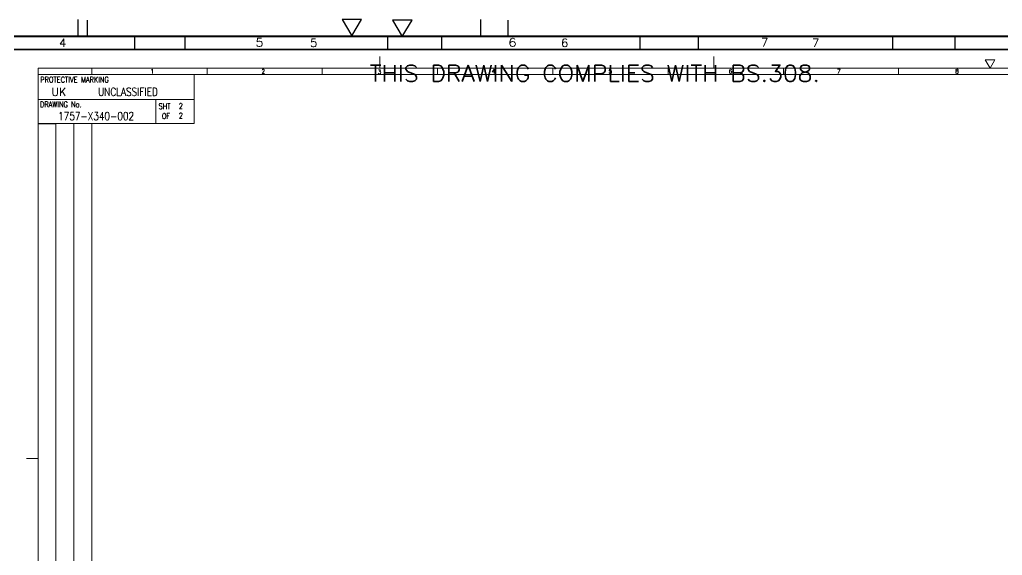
# Model space of a CAD drawing. Header units: millimetres. Extents: x -512 to 1189, y -10 to 841.
# Drawn here: x 302.6 to 604.1, y 427.8 to 592 of the extents above; entities that cross this region are included whole.
import ezdxf
from ezdxf.enums import TextEntityAlignment as Align

# ---------------------------------------------------------------- set-up
doc = ezdxf.new("R2010")
doc.units = ezdxf.units.MM
for name, color, linetype, lineweight in [('5', 7, 'Continuous', 25), ('FRAME', 7, 'Continuous', 25), ('FRAME TEXT (THICK)', 7, 'Continuous', 35), ('gen - FRAME', 7, 'Continuous', 9), ('gen - FRAME TEXT (THICK)', 7, 'Continuous', 25), ('gen - FRAME TEXT (THIN)', 7, 'Continuous', 9), ('PTEXT', 1, 'Continuous', 25)]:
    doc.layers.add(name, color=color, linetype=linetype, lineweight=lineweight)
doc.layers.add('BORDER', color=7, linetype='Continuous')
doc.layers.add('PS', color=3, linetype='Continuous')
doc.styles.add('AWE FONT', font='awe-font.shx', dxfattribs={"width": 0.8})
doc.styles.add('ROMANS', font='ROMANS.shx', dxfattribs={"height": 3.5})

# ---------------------------------------------------------------- blocks, each defined once
blk = doc.blocks.new('SB-A1_991-5.2(block)')
at = {"layer": 'FRAME'}
for p, q in [((323.49, 586.88), (323.49, 591.88)), ((422.99, 591.88), (417.03, 591.88)), ((417.03, 591.88), (419.99, 586.88)), ((419.99, 586.88), (422.99, 591.88)), ((452.49, 586.88), (452.49, 591.88)), ((10.34, 586.88), (829.85, 586.88)), ((353.37, 582.88), (353.37, 586.88)), ((432.12, 582.88), (432.12, 586.88)), ((510.87, 582.88), (510.87, 586.88)), ((589.61, 582.88), (589.61, 586.88)), ((10.34, 582.88), (825.85, 582.88))]:
    blk.add_line(p, q, dxfattribs=at)
at = {"layer": 'FRAME', "style": 'ROMANS'}
for s, p in [('4', (314.72, 583.63)), ('5', (391.72, 583.63)), ('6', (468.72, 583.63)), ('7', (545.72, 583.63))]:
    blk.add_text(s, height=2.54, dxfattribs=at).set_placement(p)
at = {"layer": 'FRAME', "style": 'ROMANS', "width": 0.8, "flags": 8}
for tag, p in [('SHEET NUMBER 1', (93.45, 565.51)), ('NUMBER OF SHEETS 1', (93.2, 560.6)), ('SHEET NUMBER 2', (817.61, 16.98)), ('NUMBER OF SHEETS 2', (817.61, 10.96))]:
    blk.add_attdef(tag, p, '', height=3.5, dxfattribs=at)
at = {"layer": 'FRAME', "style": 'AWE FONT', "width": 0.8}
for tag, p in [('USED ON 01 - PREFIX', (24.16, 539.71)), ('USED ON 01 - DRG NUMBER', (24.77, 533.63)), ('USED ON 02 - PREFIX', (24.16, 524.71)), ('USED ON 02 - DRG NUMBER', (24.77, 518.63)), ('USED ON 03 - PREFIX', (24.16, 509.71)), ('USED ON 03 - DRG NUMBER', (24.77, 503.63)), ('USED ON 04 - PREFIX', (24.16, 494.71)), ('USED ON 04 - DRG NUMBER', (24.77, 488.63)), ('USED ON 05 - PREFIX', (24.16, 479.71)), ('USED ON 05 - DRG NUMBER', (24.77, 473.63)), ('USED ON 06 - PREFIX', (24.16, 464.71)), ('USED ON 06 - DRG NUMBER', (24.77, 458.63)), ('USED ON 07 - PREFIX', (24.16, 449.71)), ('USED ON 07 - DRG NUMBER', (24.77, 443.63)), ('USED ON 08 - PREFIX', (24.16, 434.71)), ('USED ON 08 - DRG NUMBER', (24.77, 428.63)), ('USED ON 09 - PREFIX', (24.16, 419.71)), ('USED ON 09 - DRG NUMBER', (24.77, 413.63)), ('USED ON 10 - PREFIX', (25.49, 404.71)), ('USED ON 10 - DRG NUMBER', (26.1, 398.63)), ('USED ON 11 - PREFIX', (25.49, 389.71)), ('USED ON 11 - DRG NUMBER', (26.1, 383.63)), ('USED ON 12 - PREFIX', (25.49, 374.71)), ('USED ON 12 - DRG NUMBER', (26.1, 368.63)), ('USED ON 13 - PREFIX', (25.49, 359.71)), ('USED ON 13 - DRG NUMBER', (26.1, 353.63)), ('USED ON 14 - PREFIX', (24.16, 344.71)), ('USED ON 14 - DRG NUMBER', (24.77, 338.63)), ('USED ON 15 - PREFIX', (24.16, 329.71)), ('USED ON 15 - DRG NUMBER', (24.77, 323.63)), ('USED ON 16 - PREFIX', (25.49, 314.71)), ('USED ON 16 - DRG NUMBER', (26.1, 308.63)), ('USED ON 17 - PREFIX', (25.49, 299.71)), ('USED ON 17 - DRG NUMBER', (26.1, 293.63)), ('USED ON 18 - PREFIX', (25.49, 284.71)), ('USED ON 18 - DRG NUMBER', (26.1, 278.63))]:
    blk.add_attdef(tag, text='', height=3.5, dxfattribs=at).set_placement(p, align=Align.CENTER)
at = {"layer": 'FRAME', "style": 'ROMANS', "flags": 8}
blk.add_attdef('COPYRIGHT YEAR', (14.77, 220.4), '', height=2.5, rotation=90, dxfattribs=at)
at = {"layer": 'FRAME', "style": 'ROMANS', "width": 0.8, "flags": 8}
blk.add_attdef('DRAWING OFFICE REF', text='', height=3.5, rotation=90, dxfattribs=at).set_placement((31.75, 138.01), align=Align.CENTER)
for tag, p, height in [('TEMPORY CAD REF', (7.22, 91.04), 3), ('CERTIFIED', (17.06, 35.3), 3.5), ('CHECKED', (26.64, 35.29), 3.5), ('DRAWN', (35.69, 35.29), 3.5)]:
    blk.add_attdef(tag, p, '', height=height, rotation=90, dxfattribs=at)
at = {"layer": 'FRAME', "style": 'ROMANS', "flags": 8}
blk.add_attdef('DRAWING OFFICE ID', (25.12, 108.1), '', height=3.5, dxfattribs=at)
for tag, p in [('DRAWING OFFICE LOCATION', (24.16, 100.91)), ('ESTABLISHMENT (A OR B)', (28.73, 94))]:
    blk.add_attdef(tag, text='', height=3.5, dxfattribs=at).set_placement(p, align=Align.CENTER)
at = {"layer": 'FRAME', "flags": 8}
for tag, style, width, p in [('ISSUE 7', 'ROMANS', 0.8, (421.55, 62.83)), ('CHANGE NO 7', 'ROMANS', 0.7, (378.37, 62.72)), ('DATE 7', 'ROMANS', 0.7, (440.57, 62.72)), ('SUB-CONTRACTOR', 'ROMANS', 0.8, (627.43, 57.19)), ('CHANGE NO 6', 'ROMANS', 0.7, (378.52, 55.15)), ('ISSUE 6', 'ROMANS', 0.8, (421.7, 55.25)), ('DATE 6', 'ROMANS', 0.7, (440.72, 55.15)), ('CHANGE NO 5', 'ROMANS', 0.7, (378.8, 47.86)), ('ISSUE 5', 'ROMANS', 0.8, (421.98, 47.97)), ('DATE 5', 'ROMANS', 0.7, (441, 47.86)), ('MATERIAL', 'ROMANS', 0.8, (484.43, 50.39)), ('TOLERANCE', 'AWE FONT', 0.8, (550.52, 50.25)), ('RESPONSIBLE AUTHORITY', 'ROMANS', 0.8, (627.43, 43.52)), ('CHANGE NO 4', 'ROMANS', 0.7, (378.94, 40.57)), ('ISSUE 4', 'ROMANS', 0.8, (422.12, 40.67)), ('DATE 4', 'ROMANS', 0.7, (441.15, 40.57)), ('CHANGE NO 3', 'ROMANS', 0.7, (378.37, 32.86)), ('ISSUE 3', 'ROMANS', 0.8, (421.55, 32.96)), ('DATE 3', 'ROMANS', 0.7, (440.57, 32.86)), ('DIMS IN', 'ROMANS', 0.8, (532.42, 27.59)), ('SCALE', 'ROMANS', 0.8, (565.9, 27.71)), ('CHANGE NO 2', 'ROMANS', 0.7, (378.37, 25.71)), ('ISSUE 2', 'ROMANS', 0.8, (421.55, 25.82)), ('DATE 2', 'ROMANS', 0.7, (440.57, 25.71)), ('PROTECTIVE FINISH', 'ROMANS', 0.8, (487.19, 21.72)), ('CHANGE NO 1', 'ROMANS', 0.7, (378.37, 18)), ('ISSUE 1', 'ROMANS', 0.8, (421.06, 18.23)), ('DATE 1', 'ROMANS', 0.7, (440.57, 18)), ('SURFACE TEXTURE', 'ROMANS', 0.8, (551.88, 12.04))]:
    blk.add_attdef(tag, text='', height=3.5, dxfattribs=dict(at, style=style, width=width)).set_placement(p, align=Align.CENTER)
at = {"layer": 'FRAME', "style": 'ROMANS', "width": 0.65, "flags": 8}
blk.add_attdef('CAD REF', text='', height=3.5, dxfattribs=at).set_placement((823.81, 60.71), align=Align.RIGHT)
at = {"layer": 'FRAME TEXT (THICK)', "style": 'ROMANS', "flags": 8}
for tag, width, p in [('PROTECTIVE MARKING 1', 0.75, (70.53, 574.02)), ('DRAWING NUMBER 1', 0.8, (55.49, 561.95)), ('TITLE 1', 0.7, (779.89, 43.66)), ('TITLE 2', 0.7, (780.64, 40.72)), ('TITLE 3', 0.7, (780.64, 36.34)), ('PROTECTIVE MARKING 2', 0.8, (791.28, 24.86)), ('DRAWING NUMBER 2', 0.8, (777.78, 12.73))]:
    blk.add_attdef(tag, text='', height=5, dxfattribs=dict(at, width=width)).set_placement(p, align=Align.CENTER)
at = {"layer": 'FRAME TEXT (THICK)', "style": 'ROMANS', "width": 0.65, "flags": 8}
for tag, p in [('SERVICE CODE(S) 1', (686.54, 64.51)), ('BUILDING(S) COVERED 1', (720.29, 64.51)), ('SERVICE CODE(S) 2', (686.89, 57.14)), ('BUILDING(S) COVERED 2', (720.64, 57.14)), ('SERVICE CODE(S) 3', (686.89, 49.76)), ('BUILDING(S) COVERED 3', (720.64, 49.76)), ('SERVICE CODE(S) 4', (686.94, 42.39)), ('BUILDING(S) COVERED 4', (720.69, 42.39)), ('SERVICE CODE(S) 5', (686.89, 35.01)), ('BUILDING(S) COVERED 5', (720.64, 35.01)), ('SERVICE CODE(S) 6', (686.89, 27.64)), ('BUILDING(S) COVERED 6', (720.64, 27.64)), ('SERVICE CODE(S) 7', (686.89, 20.26)), ('BUILDING(S) COVERED 7', (720.64, 20.26)), ('SERVICE CODE(S) 8', (686.89, 12.89)), ('BUILDING(S) COVERED 8', (720.64, 12.89))]:
    blk.add_attdef(tag, text='', height=3.5, dxfattribs=at).set_placement(p, align=Align.MIDDLE_CENTER)
blk = doc.blocks.new('Border A1')
at = {"layer": 'PS', "linetype": 'Continuous'}
for p, q in [((320.5, 592), (320.5, 587)), ((401.53, 592), (404.5, 587)), ((407.5, 592), (401.53, 592)), ((404.5, 587), (407.5, 592)), ((444, 592), (444, 587)), ((8, 587), (832, 587)), ((338, 583), (338, 587)), ((415.5, 587), (415.5, 583)), ((493, 583), (493, 587)), ((570.5, 583), (570.5, 587)), ((8, 583), (832, 583))]:
    blk.add_line(p, q, dxfattribs=at)
at = {"layer": 'PTEXT', "color": 7, "linetype": 'Continuous', "style": 'ROMANS'}
for s, width, p in [('5', 1.110236, (375, 583.75)), ('6', 1.181102, (452.5, 583.75)), ('7', 1.059055, (530, 583.75))]:
    blk.add_text(s, height=2.54, dxfattribs=dict(at, width=width)).set_placement(p)
at = {"layer": 'PTEXT', "color": 141, "linetype": 'Continuous', "style": 'ROMANS', "width": 1.043307}
blk.add_text('THIS DRAWING COMPLIES WITH BS.308.', height=5.08, dxfattribs=at).set_placement((410, 573))
at = {"layer": 'PTEXT', "color": 141, "style": 'ROMANS', "width": 0.8, "flags": 8}
for tag, p in [('U/L_CLASS', (75.5, 569)), ('TITLE_1', (758.5, 50)), ('TITLE_2', (758.5, 47)), ('TITLE_3', (758.5, 42)), ('L/R_CLASS', (758.5, 23))]:
    blk.add_attdef(tag, text='', height=5, dxfattribs=at).set_placement(p, align=Align.CENTER)
for tag, p in [('U/L_HR', (75, 557)), ('L/R_HR', (753, 10))]:
    blk.add_attdef(tag, p, '', height=7, dxfattribs=at)
at = {"layer": 'PTEXT', "color": 3, "style": 'ROMANS', "width": 0.8, "flags": 8}
for tag, p in [('U/L_SHTNO', (139, 562.5)), ('U/L_NOSHT', (139, 555)), ('BLDG', (17.17, 89.39)), ('EST', (23.24, 83.64)), ('ISSUE9', (119, 74)), ('ISSUE8', (119, 67)), ('CERTIFIED', (18.21, 65.24)), ('ISSUE7', (119, 60)), ('ISSUE6', (119, 53)), ('ISSUE5', (119, 46)), ('ISSUE4', (119, 39)), ('SCALE', (549.51, 41.01)), ('DIMS_IN', (569.45, 39)), ('CHECKED', (18.21, 37.23)), ('ISSUE3', (119, 32)), ('ISSUE2', (119, 25)), ('ISSUE1', (119, 18)), ('DRAWN', (18.21, 16.06)), ('L/R_SHTNO', (824, 14.75)), ('L/R_NOSHT', (824, 8.75))]:
    blk.add_attdef(tag, text='', height=3.5, dxfattribs=at).set_placement(p, align=Align.CENTER)
blk.add_attdef('COPY_DATE', (11.5, 166.5), '', height=2.5, rotation=90, dxfattribs=at)
at = {"layer": 'PTEXT', "color": 3, "style": 'ROMANS', "flags": 8}
for tag, p, width in [('DO_NO', (16.69, 94.99), 0.8), ('CHANGE_NO9', (42, 74), 0.8), ('DATE9', (87.5, 74), 0.65), ('CHANGE_NO8', (42, 67), 0.8), ('DATE8', (87.5, 67), 0.65), ('CHANGE_NO7', (42, 60), 0.8), ('DATE7', (87.5, 60), 0.65), ('CHANGE_NO6', (42, 53), 0.8), ('DATE6', (87.5, 53), 0.65), ('CHANGE_NO5', (42, 46), 0.8), ('DATE5', (87.5, 46), 0.65), ('CHANGE_NO4', (42, 39), 0.8), ('DATE4', (87.5, 39), 0.65), ('CHANGE_NO3', (42, 32), 0.8), ('DATE3', (87.5, 32), 0.65), ('CHANGE_NO2', (42, 25), 0.8), ('DATE2', (87.5, 25), 0.65), ('CHANGE_NO1', (42, 18), 0.8), ('DATE1', (87.5, 18), 0.65)]:
    blk.add_attdef(tag, p, '', height=3.5, dxfattribs=dict(at, width=width))
at = {"layer": 'PTEXT', "color": 3, "style": 'ROMANS', "width": 0.8, "flags": 8}
for tag, p in [('PATH_NAME', (683, 57)), ('DRAW_NAME', (683, 50))]:
    blk.add_attdef(tag, text='', height=3.5, dxfattribs=at).set_placement(p, align=Align.RIGHT)
blk = doc.blocks.new('HR-A1_801-6.1(block)')
at = {"layer": 'gen - FRAME', "linetype": 'Continuous'}
for p, q in [((320.5, 592), (320.5, 587)), ((401.53, 592), (404.5, 587)), ((407.5, 592), (401.53, 592)), ((404.5, 587), (407.5, 592)), ((444, 592), (444, 587)), ((8, 587), (832, 587)), ((338, 583), (338, 587)), ((415.5, 587), (415.5, 583)), ((493, 583), (493, 587)), ((570.5, 583), (570.5, 587)), ((8, 583), (832, 583))]:
    blk.add_line(p, q, dxfattribs=at)
at = {"layer": 'gen - FRAME', "linetype": 'Continuous', "style": 'ROMANS'}
for s, width, p in [('5', 1.110236, (375, 583.75)), ('6', 1.181102, (452.5, 583.75)), ('7', 1.059055, (530, 583.75))]:
    blk.add_text(s, height=2.54, dxfattribs=dict(at, width=width)).set_placement(p)
at = {"layer": 'gen - FRAME TEXT (THICK)', "style": 'ROMANS', "width": 0.8, "flags": 8}
for tag, height, p in [('PROTECTIVE MARKING 1', 7, (99.44, 571.84)), ('DRAWING NUMBER 1', 7, (77.91, 556.59)), ('TITLE 1', 5, (757.93, 49.95)), ('TITLE 2', 5, (758.5, 47)), ('TITLE 3', 5, (758.5, 42)), ('PROTECTIVE MARKING 2', 7, (781.14, 24.41)), ('DRAWING NUMBER 2', 7, (758.26, 10.61))]:
    blk.add_attdef(tag, text='', height=height, dxfattribs=at).set_placement(p, align=Align.CENTER)
at = {"layer": 'gen - FRAME TEXT (THIN)', "style": 'ROMANS', "flags": 8}
for tag, width, p in [('SHEET NUMBER 1', 0.8, (139, 562.5)), ('NUMBER OF SHEETS 1', 0.8, (139, 555)), ('DRAWING OFFICE LOCATION', 0.8, (17.17, 89.39)), ('ESTABLISHMENT (A OR B)', 0.8, (23.24, 83.64)), ('CHANGE NO 9', 0.8, (51.47, 73.77)), (' DATE 9', 0.65, (96.44, 74)), ('ISSUE 9', 0.8, (119, 74)), ('MP 9', 0.8, (131.37, 74.27)), ('CHANGE NO 8', 0.8, (51.47, 66.77)), ('DATE 8', 0.65, (96.44, 67)), ('ISSUE 8', 0.8, (119, 67)), ('MP 8', 0.8, (131.37, 67.27)), ('DATE 7', 0.65, (96.44, 60)), ('ISSUE 7', 0.8, (119, 60)), ('MP 7', 0.8, (131.37, 60.27)), ('CHANGE NO 7', 0.8, (51.47, 59.77)), ('CHANGE NO 6', 0.8, (51.47, 52.77)), ('DATE 6', 0.65, (96.44, 53)), ('ISSUE 6', 0.8, (119, 53)), ('MP 6', 0.8, (131.37, 53.27)), ('CHANGE NO 5', 0.8, (51.47, 45.77)), ('DATE 5', 0.65, (96.44, 46)), ('ISSUE 5', 0.8, (119, 46)), ('MP 5', 0.8, (131.37, 46.27)), ('CHANGE NO 4', 0.8, (51.47, 38.77)), ('DATE 4', 0.65, (96.44, 39)), ('ISSUE 4', 0.8, (119, 39)), ('MP 4', 0.8, (131.37, 39.27)), ('SCALE', 0.8, (549.51, 41.01)), ('DIMS IN', 0.8, (569.45, 39)), ('CONTRACTOR DRAWING NO', 0.8, (649.13, 40.69)), ('CHANGE NO 3', 0.8, (51.47, 31.77)), ('DATE 3', 0.65, (96.44, 32)), ('ISSUE 3', 0.8, (119, 32)), ('MP 3', 0.8, (131.37, 32.27)), ('RESPONSIBLE AUTHORITY', 0.8, (653.06, 26.72)), ('CHANGE NO 2', 0.8, (51.47, 24.77)), ('DATE 2', 0.65, (96.44, 25)), ('ISSUE 2', 0.8, (119, 25)), ('MP 2', 0.8, (131.37, 25.27)), ('CHANGE NO 1', 0.8, (51.47, 17.77)), ('DATE 1', 0.65, (96.44, 18)), ('ISSUE 1', 0.8, (119, 18)), ('MP 1', 0.8, (131.37, 18.27)), ('SHEET NUMBER 2', 0.8, (824, 14.75)), ('NUMBER OF SHEETS 2', 0.8, (824, 8.75))]:
    blk.add_attdef(tag, text='', height=3.5, dxfattribs=dict(at, width=width)).set_placement(p, align=Align.CENTER)
at = {"layer": 'gen - FRAME TEXT (THIN)', "style": 'ROMANS', "width": 0.8, "flags": 8}
blk.add_attdef('COPYRIGHT YEAR', (11.5, 166.5), '', height=2.5, rotation=90, dxfattribs=at)
for tag, p, height in [('DRAWING OFFICE ID', (16.69, 94.99), 3.5), ('ESTD MASS', (541.78, 53.32), 3.5), ('MATERIAL', (420.74, 44.92), 3.5), ('PROTECTIVE FINISH', (420.86, 23.9), 3.5), ('TOLERANCE', (525.22, 18.87), 3.5), ('SURFACE TEXTURE', (420.86, 10.17), 3.5), ('TEMPORY CAD REF', (86.07, 0.85), 3)]:
    blk.add_attdef(tag, p, '', height=height, dxfattribs=at)
at = {"layer": 'gen - FRAME TEXT (THIN)', "style": 'ROMANS', "width": 0.6, "flags": 8}
for tag, rotation, p in [('CERTIFIED', 49.8895, (19.12, 66.86)), ('CHECKED', 51.2317, (17.79, 41.14)), ('DRAWN', 50.4742, (18.25, 17.68))]:
    blk.add_attdef(tag, text='', height=3, rotation=rotation, dxfattribs=at).set_placement(p, align=Align.CENTER)
at = {"layer": 'gen - FRAME TEXT (THIN)', "style": 'ROMANS', "width": 0.8, "flags": 8}
for tag, p in [('CAD REF (PATH)', (683, 57)), ('CAD REF (FILE NAME)', (683, 50))]:
    blk.add_attdef(tag, text='', height=3.5, dxfattribs=at).set_placement(p, align=Align.RIGHT)
blk = doc.blocks.new('Border')
at = {"layer": 'PS', "linetype": 'Continuous'}
for p, q in [((320.5, 592), (320.5, 587)), ((401.53, 592), (404.5, 587)), ((407.5, 592), (401.53, 592)), ((404.5, 587), (407.5, 592)), ((444, 592), (444, 587)), ((8, 587), (832, 587)), ((338, 583), (338, 587)), ((415.5, 587), (415.5, 583)), ((493, 583), (493, 587)), ((570.5, 583), (570.5, 587)), ((8, 583), (832, 583))]:
    blk.add_line(p, q, dxfattribs=at)
at = {"layer": 'PTEXT', "color": 7, "linetype": 'Continuous', "style": 'ROMANS'}
for s, width, p in [('5', 1.110236, (375, 583.75)), ('6', 1.181102, (452.5, 583.75)), ('7', 1.059055, (530, 583.75))]:
    blk.add_text(s, height=2.54, dxfattribs=dict(at, width=width)).set_placement(p)
at = {"layer": 'PTEXT', "color": 141, "linetype": 'Continuous', "style": 'ROMANS', "width": 1.043307}
blk.add_text('THIS DRAWING COMPLIES WITH BS.308.', height=5.08, dxfattribs=at).set_placement((410, 573))
at = {"layer": 'PTEXT', "color": 141, "style": 'ROMANS', "width": 0.8, "flags": 8}
for tag, p in [('U/L_CLASS', (75.5, 569)), ('TITLE_1', (758.5, 50)), ('TITLE_2', (758.5, 47)), ('TITLE_3', (758.5, 42)), ('L/R_CLASS', (758.5, 23))]:
    blk.add_attdef(tag, text='', height=5, dxfattribs=at).set_placement(p, align=Align.CENTER)
for tag, p in [('U/L_HR', (75, 557)), ('L/R_HR', (753, 10))]:
    blk.add_attdef(tag, p, '', height=7, dxfattribs=at)
at = {"layer": 'PTEXT', "color": 3, "style": 'ROMANS', "width": 0.8, "flags": 8}
for tag, p in [('U/L_SHTNO', (139, 562.5)), ('U/L_NOSHT', (139, 555)), ('BLDG', (17.17, 89.39)), ('EST', (23.24, 83.64)), ('ISSUE9', (119, 74)), ('ISSUE8', (119, 67)), ('CERTIFIED', (18.21, 65.24)), ('ISSUE7', (119, 60)), ('ISSUE6', (119, 53)), ('ISSUE5', (119, 46)), ('ISSUE4', (119, 39)), ('SCALE', (549.51, 41.01)), ('DIMS_IN', (569.45, 39)), ('CHECKED', (18.21, 37.23)), ('ISSUE3', (119, 32)), ('ISSUE2', (119, 25)), ('ISSUE1', (119, 18)), ('DRAWN', (18.21, 16.06)), ('L/R_SHTNO', (824, 14.75)), ('L/R_NOSHT', (824, 8.75))]:
    blk.add_attdef(tag, text='', height=3.5, dxfattribs=at).set_placement(p, align=Align.CENTER)
blk.add_attdef('COPY_DATE', (11.5, 166.5), '', height=2.5, rotation=90, dxfattribs=at)
at = {"layer": 'PTEXT', "color": 3, "style": 'ROMANS', "flags": 8}
for tag, p, width in [('DO_NO', (16.69, 94.99), 0.8), ('CHANGE_NO9', (42, 74), 0.8), ('DATE9', (87.5, 74), 0.65), ('CHANGE_NO8', (42, 67), 0.8), ('DATE8', (87.5, 67), 0.65), ('CHANGE_NO7', (42, 60), 0.8), ('DATE7', (87.5, 60), 0.65), ('CHANGE_NO6', (42, 53), 0.8), ('DATE6', (87.5, 53), 0.65), ('CHANGE_NO5', (42, 46), 0.8), ('DATE5', (87.5, 46), 0.65), ('CHANGE_NO4', (42, 39), 0.8), ('DATE4', (87.5, 39), 0.65), ('CHANGE_NO3', (42, 32), 0.8), ('DATE3', (87.5, 32), 0.65), ('CHANGE_NO2', (42, 25), 0.8), ('DATE2', (87.5, 25), 0.65), ('CHANGE_NO1', (42, 18), 0.8), ('DATE1', (87.5, 18), 0.65)]:
    blk.add_attdef(tag, p, '', height=3.5, dxfattribs=dict(at, width=width))
at = {"layer": 'PTEXT', "color": 3, "style": 'ROMANS', "width": 0.8, "flags": 8}
for tag, p in [('PATH_NAME', (683, 57)), ('DRAW_NAME', (683, 50))]:
    blk.add_attdef(tag, text='', height=3.5, dxfattribs=at).set_placement(p, align=Align.RIGHT)
blk = doc.blocks.new('A2 BORDER')
blk.add_line((308.27, 560.21), (313.77, 560.21))
at = {"layer": 'gen - FRAME'}
for p, q in [((413.09, 577.16), (413.09, 580.66)), ((515.56, 577.16), (515.56, 580.66)), ((601.78, 579.66), (598.8, 579.66)), ((598.8, 579.66), (600.28, 577.16)), ((600.28, 577.16), (601.78, 579.66)), ((308.27, 166.15), (308.27, 577.16)), ((308.27, 577.16), (892.43, 577.16)), ((324.76, 575.16), (324.76, 577.16)), ((360.12, 575.16), (360.12, 577.16)), ((395.47, 575.16), (395.47, 577.16)), ((430.83, 575.16), (430.83, 577.16)), ((466.18, 575.16), (466.18, 577.16)), ((501.53, 575.16), (501.53, 577.16)), ((536.89, 575.16), (536.89, 577.16)), ((572.24, 575.16), (572.24, 577.16)), ((308.27, 575.16), (383.3, 575.16)), ((356.16, 575.16), (890.43, 575.16)), ((356.16, 575.16), (356.16, 560.21)), ((308.27, 567.51), (356.16, 567.51)), ((344.36, 567.51), (344.36, 560.21)), ((308.27, 560.21), (356.16, 560.21)), ((313.77, 560.21), (313.77, 350.03)), ((319.27, 560.21), (319.27, 350.03)), ((324.76, 166.15), (324.76, 560.21)), ((308.27, 457.51), (304.77, 457.51))]:
    blk.add_line(p, q, dxfattribs=at)
at = {"insert": (312.36, 571.12), "char_height": 2.499, "width": 7.5792, "attachment_point": 1, "style": 'ROMANS'}
blk.add_mtext('UK', dxfattribs=at)
at = {"style": 'AWE FONT', "width": 0.8}
blk.add_attdef('PROJECT', text='', height=2.5, dxfattribs=at).set_placement((792.18, 189.97), align=Align.MIDDLE_CENTER)
at = {"layer": 'gen - FRAME', "style": 'ROMANS'}
for s, p in [('1', (342.79, 575.54)), ('2', (376.81, 575.54)), ('3', (412.45, 575.36)), ('4', (447.45, 575.54)), ('5', (483.26, 575.54)), ('6', (520.14, 575.54)), ('7', (553.37, 575.54)), ('8', (589.62, 575.54))]:
    blk.add_text(s, height=1.27, dxfattribs=at).set_placement(p)
at = {"layer": 'gen - FRAME', "style": 'ROMANS', "width": 0.8}
for s, height, p in [('PROTECTIVE MARKING', 1.7495, (308.95, 572.74)), ('DRAWING No.', 1.7495, (308.87, 565.13)), ('SHT', 1.749, (345.24, 564.6)), ('OF', 1.749, (346.25, 561.57))]:
    blk.add_text(s, height=height, dxfattribs=at).set_placement(p)
at = {"layer": 'gen - FRAME', "style": 'AWE FONT', "width": 0.8}
blk.add_attdef('COPYRIGHT', (321.74, 265.69), '', height=1.5, rotation=90, dxfattribs=at)
at = {"layer": 'gen - FRAME TEXT (THICK)', "style": 'ROMANS', "width": 0.8, "flags": 8}
for tag, p in [('PROTECTIVE MARKING 1', (335.85, 568.62)), ('DRAWING NUMBER 1', (326.08, 561.18)), ('PROTECTIVE MARKING 2', (865.27, 189.07)), ('DRAWING NUMBER 2', (856.23, 171.6))]:
    blk.add_attdef(tag, text='', height=2.5, dxfattribs=at).set_placement(p, align=Align.CENTER)
at = {"layer": 'gen - FRAME TEXT (THICK)', "style": 'ROMANS', "flags": 8}
blk.add_attdef('TITLE', text='', height=2.5, dxfattribs=at).set_placement((795.51, 177.53), align=Align.MIDDLE_CENTER)
at = {"layer": 'gen - FRAME TEXT (THIN)', "style": 'ROMANS', "width": 0.8, "flags": 8}
for tag, p in [('SHEET NUMBER 1', (351.45, 564.68)), ('NUMBER OF SHEETS 1', (351.45, 561.68)), ('SHEET NUMBER 2', (881.79, 170.49)), ('NUMBER OF SHEETS 2', (881.79, 167.25))]:
    blk.add_attdef(tag, p, '', height=1.75, dxfattribs=at)
at = {"layer": 'gen - FRAME TEXT (THIN)', "style": 'ROMANS', "flags": 8}
for tag, width, p in [('CHANGE NO 7', 0.8, (549.6, 191.47)), ('ISSUE 7', 0.8, (572.46, 191.52)), ('DATE 7', 0.7, (584.14, 191.47)), ('CHANGE NO 6', 0.8, (549.6, 187.97)), ('ISSUE 6', 0.8, (572.46, 188.02)), ('DATE 6', 0.7, (584.14, 187.97)), ('TOLERANCE', 0.8, (608.45, 186.62)), ('MATERIAL', 0.8, (655.96, 186.69)), ('CHANGE NO 5', 0.8, (549.6, 184.47)), ('ISSUE 5', 0.8, (572.46, 184.52)), ('DATE 5', 0.7, (584.14, 184.47)), ('CHANGE NO 4', 0.8, (549.6, 180.97)), ('ISSUE 4', 0.8, (572.46, 181.02)), ('DATE 4', 0.7, (584.14, 180.97)), ('CHANGE NO 3', 0.8, (549.6, 177.47)), ('ISSUE 3', 0.8, (572.46, 177.53)), ('DATE 3', 0.7, (584.14, 177.47)), ('CHANGE NO 2', 0.8, (549.6, 173.97)), ('ISSUE 2', 0.8, (572.46, 174.03)), ('DATE 2', 0.7, (584.14, 173.97)), ('DIMS IN', 0.8, (602.16, 175.29)), ('PROTECTIVE FINISH', 0.8, (655.98, 175.31)), ('CHANGE NO 1', 0.8, (549.6, 170.47)), ('ISSUE 1', 0.8, (572.46, 170.53)), ('DATE 1', 0.7, (584.14, 170.47)), ('SURFACE TEXTURE', 0.8, (656.04, 167.52)), ('SCALE', 0.8, (601.39, 167))]:
    blk.add_attdef(tag, text='', height=1.75, dxfattribs=dict(at, width=width)).set_placement(p, align=Align.CENTER)
at = {"layer": 'gen - FRAME TEXT (THIN)', "style": 'ROMANS', "width": 0.8, "flags": 8}
for tag, p in [('CERTIFIED', (311.84, 181.01)), ('CHECKED', (317.47, 181.01)), ('DRAWN', (322.96, 181.01))]:
    blk.add_attdef(tag, p, '', height=1.75, rotation=90, dxfattribs=at)

msp = doc.modelspace()

# ---------------------------------------------------------------- block references
msp.add_blockref('SB-A1_991-5.2(block)', (0, 0))
at = {"layer": '5'}
for name in ['Border A1', 'Border']:
    msp.add_blockref(name, (0, 0), dxfattribs=at)
at = {"layer": 'BORDER'}
ref = msp.add_blockref('A2 BORDER', (0, 0), dxfattribs=at)
ref.add_attrib('PROTECTIVE MARKING 1', 'UNCLASSIFIED', dxfattribs={"layer": 'gen - FRAME TEXT (THICK)', "height": 2.4992, "style": 'ROMANS', "width": 0.8, "flags": 8}).set_placement((335.85, 568.62), align=Align.CENTER)
ref.add_attrib('DRAWING NUMBER 1', '1757-X340-002', dxfattribs={"layer": 'gen - FRAME TEXT (THICK)', "height": 2.4992, "style": 'ROMANS', "width": 0.8, "flags": 8}).set_placement((326.08, 561.18), align=Align.CENTER)
ref.add_attrib('SHEET NUMBER 1', '2', (351.45, 564.68), dxfattribs={"layer": 'gen - FRAME TEXT (THIN)', "height": 1.75, "style": 'ROMANS', "width": 0.8, "flags": 8})
ref.add_attrib('NUMBER OF SHEETS 1', '2', (351.45, 561.68), dxfattribs={"layer": 'gen - FRAME TEXT (THIN)', "height": 1.75, "style": 'ROMANS', "width": 0.8, "flags": 8})
at = {"layer": 'gen - FRAME'}
msp.add_blockref('HR-A1_801-6.1(block)', (0, 0), dxfattribs=at)

doc.saveas('drawing.dxf')
